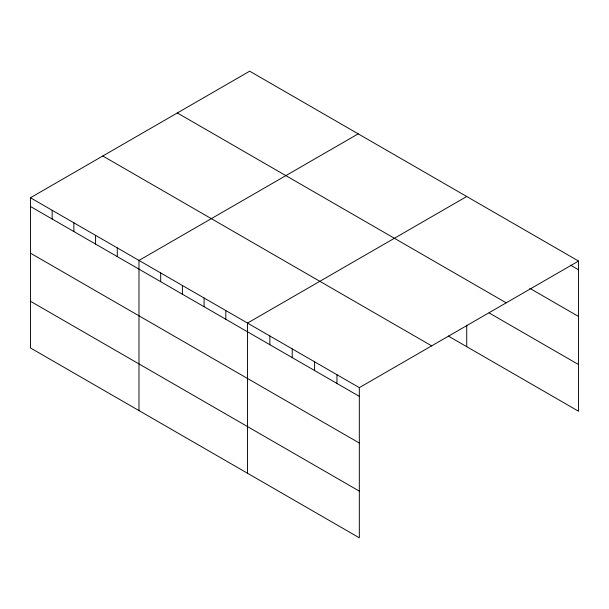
<?xml version="1.0" encoding="UTF-8"?>
<svg xmlns="http://www.w3.org/2000/svg" width="609" height="609" viewBox="0 0 609 609"><rect width="100%" height="100%" fill="white"/><g stroke="black" fill="none" stroke-linecap="round" stroke-linejoin="round"><path stroke-width="0.91" d="M30.45 197.758L359.325 387.636L359.325 537.808L30.45 347.937L30.45 197.758L249.675 71.192L578.55 261.063L578.55 411.242L448.239 336.008M358.206 133.851L138.981 260.416L138.981 410.595M466.73 196.509L247.505 323.075L247.505 473.254M359.325 387.636L578.55 261.063M570.564 265.181L578.55 269.795M529.83 288.339L578.55 316.474M177.333 112.962L506.208 302.833M489.096 312.919L578.55 364.563M102.792 155.988L431.667 345.866M30.45 206.481L359.325 396.36M30.45 253.161L359.325 443.04M30.45 301.257L359.325 491.128M466.73 325.214L466.73 346.681M336.96 374.725L336.96 383.449M314.602 361.807L314.602 370.538M292.236 348.896L292.236 357.628M269.871 335.985L269.871 344.717M225.802 310.544L225.802 319.268M204.099 298.014L204.099 306.738M182.388 285.484L182.388 294.208M160.685 272.946L160.685 281.678M117.271 247.886L117.271 256.61M95.567 235.356L95.567 244.08M73.864 222.825L73.864 231.549M52.153 210.288L52.153 219.019"/></g></svg>
